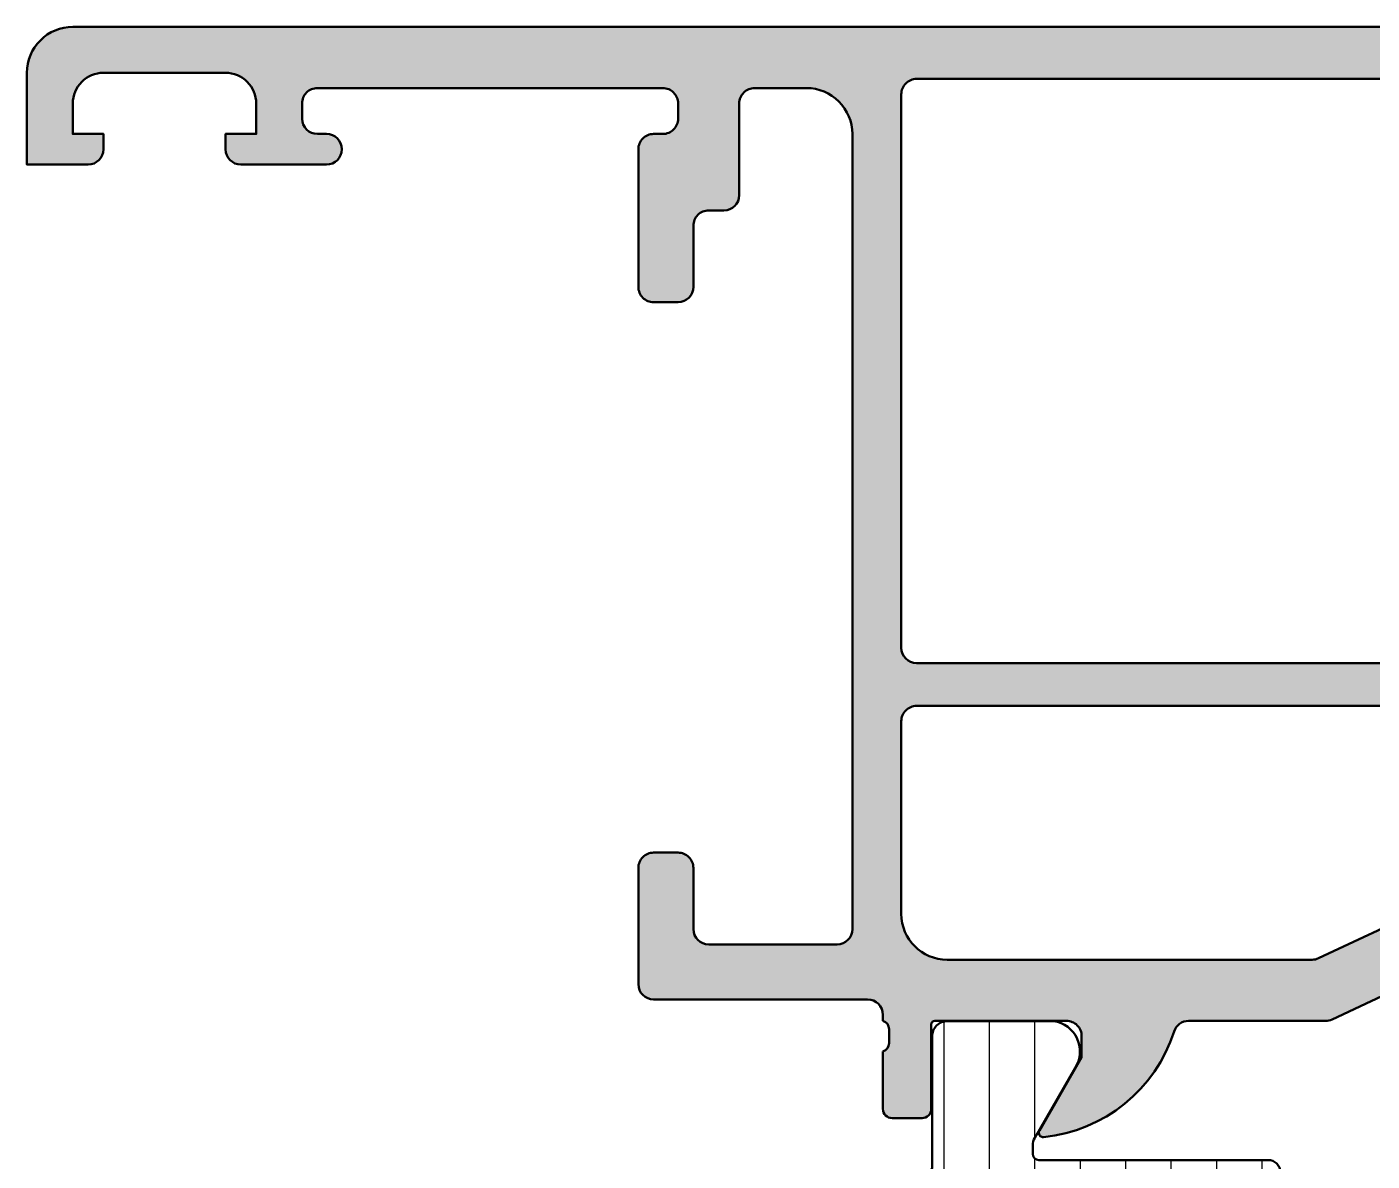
# Model space of a CAD drawing. Extents: x -30 to 58, y 0 to 85.
# Drawn here: x -30 to 14, y 47.91 to 85 of the extents above; entities that cross this region are included whole.
import ezdxf

# ---------------------------------------------------------------- set-up
doc = ezdxf.new("R2010")
doc.units = 0
for name, color, linetype, lineweight in [('0S-Alu contour', 7, 'Continuous', 50), ('0S-Alu hatch', 252, 'Continuous', 25), ('0S-Plastic contour', 254, 'Continuous', 50), ('0S-Plastic hatch', 253, 'Continuous', 25)]:
    doc.layers.add(name, color=color, linetype=linetype, lineweight=lineweight)

# ---------------------------------------------------------------- blocks, each defined once
blk = doc.blocks.new('346280__94EEC079_33ED_44A9_B776_CBF8D1E102D8_')
at = {"layer": '0S-Alu hatch'}
h = blk.add_hatch(color=256, dxfattribs=at)
edge = h.paths.add_edge_path()
edge.add_arc((-28.50014849157336, 83.49961879064631), 1.499900562110352, 89.99678425611864, 180.0037985896891)
edge.add_line((-30.00004905038738, 83.49951935039428), (-30.00006430917644, 80.4995193503943))
edge.add_line((-30.00006430917644, 80.4995193503943), (-28.00006430917644, 80.4995193503943))
edge.add_arc((-28.00019600058151, 80.9996510346933), 0.5001317016370802, 270.0150867496928, 359.9884102004696)
edge.add_line((-27.50006430917644, 80.99954986797262), (-27.50006430917644, 81.49951935039428))
edge.add_line((-27.50006430917644, 81.49951935039428), (-28.50004905038737, 81.49951935039428))
edge.add_line((-28.50004905038737, 81.49951935039428), (-28.50006430917644, 82.49951935039428))
edge.add_ellipse((-27.50017069039746, 82.4996257316153), major_axis=(-0.9998936244380677, 0), ratio=1, start_angle=-90.00609584344312, end_angle=0.006095843452101235, ccw=False)
edge.add_line((-27.50006430917645, 83.49951935039428), (-23.50004905038739, 83.49951935039428))
edge.add_ellipse((-23.49992613914697, 82.49964226492007), major_axis=(-0.9998770930287255, 0), ratio=1, start_angle=179.9947053940628, end_angle=270.00704316100234, ccw=False)
edge.add_line((-22.50004905038736, 82.49954986797161), (-22.50004905038739, 81.49951935039428))
edge.add_line((-22.50004905038739, 81.49951935039428), (-23.50004905038739, 81.49951935039428))
edge.add_line((-23.50004905038739, 81.49951935039428), (-23.50004905038739, 80.99951935039428))
edge.add_arc((-22.9999343319162, 80.99963406886546), 0.5001147316285043, 180.0131427528032, 269.9868572471986)
edge.add_line((-23.0000490503874, 80.49951935039427), (-20.20000022226238, 80.4995193503943))
edge.add_arc((-20.20000022226238, 80.99951935039428), 0.5, 270, 450)
edge.add_line((-20.20000022226238, 81.49951935039428), (-20.50004905038739, 81.49951935039428))
edge.add_ellipse((-20.49992407442255, 81.9996443263591), major_axis=(-0.5001249915799117, 0), ratio=1, start_angle=0.014317611649119044, end_angle=89.98568238836123, ccw=False)
edge.add_line((-21.00004905038737, 81.99951935039418), (-21.00004905038739, 82.49951935039428))
edge.add_ellipse((-20.50015206804791, 82.49965287841435), major_axis=(-0.4998970001728848, 0), ratio=1, start_angle=-90.01180738672741, end_angle=0.01530433687241839, ccw=False)
edge.add_line((-20.50004905038739, 82.9995498679724), (-9.200099404391295, 82.9995193503943))
edge.add_ellipse((-9.199807499328713, 82.49981125545685), major_axis=(-0.4997081801957509, 0), ratio=1, start_angle=179.966530607846, end_angle=270.0334693921742, ccw=False)
edge.add_line((-8.700099404391295, 82.49951935039446), (-8.70006888681317, 81.99954986797239))
edge.add_ellipse((-9.20002669042924, 81.99950767158847), major_axis=(-0.499957805396755, 0), ratio=1, start_angle=89.99516424248549, end_angle=180.0048357574281, ccw=False)
edge.add_line((-9.200068886813199, 81.4995498679724), (-9.50011771493817, 81.49951935039428))
edge.add_arc((-9.50025905242616, 80.99972170206013), 0.4997976683185247, 89.98379736007189, 180.0231971805504)
edge.add_line((-10.00005667978191, 80.99951935039422), (-10.00005667978192, 76.49951935039428))
edge.add_arc((-9.500067016242724, 76.49950901393348), 0.499989663646041, 179.9988155042154, 270.001184495648)
edge.add_line((-9.500056679781895, 75.99951935039428), (-8.70006888681317, 75.99951935039428))
edge.add_arc((-8.700089207648233, 76.49953967122934), 0.5000203212479823, 270.002328501535, 359.9976714983276)
edge.add_line((-8.20006888681317, 76.49951935039309), (-8.20006888681317, 78.49951935039428))
edge.add_ellipse((-7.700219229227627, 78.49966968456388), major_axis=(-0.4998496801927024, 0), ratio=1, start_angle=-90.01373504423839, end_angle=0.017232207833387747, ccw=False)
edge.add_line((-7.700099404391266, 78.99951935039428), (-7.20006888681317, 78.99951935039428))
edge.add_arc((-7.200089214049938, 79.49953967732172), 0.5000203273406206, 270.0023292350583, 360.001167715177)
edge.add_line((-6.700068886813163, 79.49954986797329), (-6.700099404391281, 82.49951935039428))
edge.add_ellipse((-6.200119703991148, 82.49957016757226), major_axis=(-0.4999797029826227, 0), ratio=1, start_angle=-90.00582345606068, end_angle=0.00582345611189794, ccw=False)
edge.add_line((-6.200068886813141, 82.9995498679724), (-4.500060494479185, 82.9995193503943))
edge.add_ellipse((-4.499953956199725, 81.49962589053087), major_axis=(-1.499893463647152, 0), ratio=1, start_angle=179.9970959459508, end_angle=270.00406975156756, ccw=False)
edge.add_line((-3.000060494479185, 81.4995498679735), (-3.000060494479185, 55.49941253887084))
edge.add_ellipse((-3.500087204398539, 55.49956133354259), major_axis=(-0.500026732058025, 0), ratio=1, start_angle=90.01005430751718, end_angle=179.9829502978733, ccw=False)
edge.add_line((-3.499999459322936, 54.99953460918335), (-7.70006888681317, 54.99953460918334))
edge.add_ellipse((-7.69995416834196, 55.49964932765454), major_axis=(-0.5001147316285112, 0), ratio=1, start_angle=0.013142752803219082, end_angle=89.98685724719871, ccw=False)
edge.add_line((-8.200068886813163, 55.49953460918331), (-8.20006888681317, 57.49953460918334))
edge.add_arc((-8.699964213518584, 57.49963928247792), 0.499895337664206, 359.9880028125888, 450.0119971874068)
edge.add_line((-8.70006888681314, 57.99953460918334), (-9.500056679781906, 57.99953460918334))
edge.add_arc((-9.500066891878163, 57.4995448212796), 0.4999897880080253, 89.9988297560679, 180.0011702437148)
edge.add_line((-10.0000566797819, 57.49953460918524), (-10.00005667978192, 53.6995468162146))
edge.add_arc((-9.499972605907374, 53.69963089008912), 0.5000840809417748, 180.0096325366147, 269.9903674634257)
edge.add_line((-9.50005667978189, 53.19954681621458), (-2.499999459322928, 53.19954681621459))
edge.add_ellipse((-2.500036411010789, 52.69950986316618), major_axis=(-0.5000369544137414, 0), ratio=1, start_angle=180.0059825937153, end_angle=269.9957659614084, ccw=False)
edge.add_line((-1.999999459322922, 52.69956207500378), (-1.999999999999985, 52.5))
edge.add_ellipse((-2.078836446543022, 52.23247940800689), major_axis=(-0.2788950563274188, 0), ratio=1, start_angle=178.8354106259032, end_angle=253.58012358050848, ccw=False)
edge.add_line((-1.79999899999999, 52.22681100000852), (-1.799998999999992, 51.7732170000085))
edge.add_ellipse((-2.078867095643161, 51.76755634053144), major_axis=(-0.2789255417371505, 0), ratio=1, start_angle=106.42459455535601, end_angle=181.1628700728862, ccw=False)
edge.add_line((-1.999999999999986, 51.5000130000085), (-1.999999999999985, 49.62000200000001))
edge.add_arc((-1.699999999999974, 49.62000200000002), 0.3000000000000114, 180, 270.0000000000013)
edge.add_line((-1.699999999999967, 49.320002), (-0.7200256809572139, 49.32000199999999))
edge.add_arc((-0.7200256809572068, 49.620002), 0.3000000000000114, 269.9999999999986, 360)
edge.add_line((-0.4200256809571954, 49.620002), (-0.4200256809571954, 52.37999999999998))
edge.add_ellipse((-0.3000256809571766, 52.37999999999999), major_axis=(-0.1200000000000187, 0), ratio=1, start_angle=270, end_angle=360, ccw=False)
edge.add_line((-0.3000256809571766, 52.5), (4.000000000000007, 52.5))
edge.add_ellipse((4.000000000000014, 52), major_axis=(-0.5, 0), ratio=1, start_angle=180, end_angle=270.0000000000008, ccw=False)
edge.add_line((4.500000000000014, 52), (4.500000000000014, 51.29999999999999))
edge.add_line((4.500000000000014, 51.29999999999999), (3.11850454237765, 48.90717967697245))
edge.add_arc((3.238119784648318, 48.8381197846483), 0.1381197846483035, 150.0000000000017, 275.6225775507922)
edge.add_arc((2.761776758826229, 53.67660886184757), 4.999999999999764, 275.6225775507937, 342.2515836439298)
edge.add_ellipse((7.999362392989908, 52.0002040801839), major_axis=(-0.4993305289994284, 0), ratio=1, start_angle=270.0000000000008, end_angle=342.2515836439321, ccw=False)
edge.add_line((7.999362392989901, 52.49953460918334), (12.47924858755209, 52.49953460918334))
edge.add_arc((12.47926132578637, 52.99948561869459), 0.4999510096735426, 269.9985401628392, 295.0008043189678)
edge.add_line((12.6905561131868, 52.54637909160521), (25.8205967174208, 58.71310199672969))
edge.add_arc((25.76188021535171, 58.8381197846483), 0.1381197846483017, 295.1578097630537, 389.999999999995)
edge.add_line((25.88149545762238, 58.90717967697244), (24.50000000000001, 61.29999999999999))
edge.add_line((24.50000000000001, 61.29999999999999), (24.50000000000001, 62))
edge.add_ellipse((25.00000000000002, 62), major_axis=(-0.5, 0), ratio=1, start_angle=270, end_angle=360, ccw=False)
edge.add_line((25.00000000000002, 62.5), (29.30002568095722, 62.5))
edge.add_ellipse((29.30002568095722, 62.37999999999999), major_axis=(-0.1200000000000045, 0), ratio=1, start_angle=180, end_angle=270, ccw=False)
edge.add_line((29.42002568095722, 62.37999999999999), (29.42002568095722, 59.62000200000001))
edge.add_arc((29.72002568095723, 59.620002), 0.3000000000000043, 180, 270)
edge.add_line((29.72002568095723, 59.320002), (30.7, 59.320002))
edge.add_arc((30.70000000000001, 59.62000200000001), 0.3000000000000043, 269.9999999999986, 360)
edge.add_line((31.00000000000001, 59.62000200000001), (31.00000000000001, 61.50001300000851))
edge.add_ellipse((31.07886709564319, 61.76755634053145), major_axis=(-0.2789255417371579, 0), ratio=1, start_angle=-1.1628700728879835, end_angle=73.57540544464553, ccw=False)
edge.add_line((30.79999900000001, 61.77321700000852), (30.79999900000001, 62.22681100000851))
edge.add_ellipse((31.07883644654306, 62.23247940800688), major_axis=(-0.2788950563274377, 0), ratio=1, start_angle=-73.58012358050769, end_angle=1.16458937409692, ccw=False)
edge.add_line((31.00000000000001, 62.5), (31.00011069006062, 64.9995498679724))
edge.add_ellipse((31.50020521046382, 64.99945534756921), major_axis=(-0.5000945293356202, 0), ratio=1, start_angle=270.01082919307436, end_angle=359.98917080694326, ccw=False)
edge.add_line((31.50011069006062, 65.4995498679724), (33.80042654699422, 65.4995498679724))
edge.add_ellipse((33.80039194243686, 64.99950012356587), major_axis=(-0.5000497456038951, 0), ratio=1, start_angle=180.0043884560907, end_angle=269.99603500430214, ccw=False)
edge.add_line((34.30044168657399, 64.99953842387993), (34.30042642778493, 63.99953842388061))
edge.add_arc((34.8004489507667, 63.99956094686237), 0.5000225234890278, 180.0025808273899, 269.9974191726631)
edge.add_line((34.80042642778493, 63.4995384238806), (35.30042648738956, 63.4995384238806))
edge.add_arc((35.30045399224297, 63.99912180431922), 0.499583381195756, 269.9968455475566, 360.0009687573594)
edge.add_line((35.80003737336732, 63.99913025127453), (35.80003737336732, 69.49948883281616))
edge.add_arc((34.80030415862507, 69.49975560366246), 0.999733250335087, 359.9847110779023, 450.0117943199854)
edge.add_line((34.80009836382008, 70.49948883281617), (34.29992670244313, 70.49951935039428))
edge.add_line((34.29992670244313, 70.49951935039428), (34.29992670244313, 67.99951935039428))
edge.add_ellipse((33.29975743586525, 67.99968861695199), major_axis=(-1.000169280901044, 0), ratio=1, start_angle=90.0097034481521, end_angle=179.9903033819906, ccw=False)
edge.add_line((33.29992682165241, 66.99951935039428), (31.99990851110555, 66.99951935039428))
edge.add_ellipse((32.00010133887341, 67.99968165516505), major_axis=(-1.000162323359025, 0), ratio=1, start_angle=0.009297869138720216, end_angle=89.98895357575248, ccw=False)
edge.add_line((30.99993902868367, 67.9995193503943), (30.99993902868366, 74.99951935039428))
edge.add_ellipse((31.52491504402298, 75.499519350419), major_axis=(-0.72498263200319, 0), ratio=1, start_angle=-43.60412623000508, end_angle=43.604126230006216, ccw=False)
edge.add_line((30.99993902868366, 75.99951935044372), (30.99990851110554, 82.49951935039428))
edge.add_ellipse((31.99981501026126, 82.49961285455764), major_axis=(-0.9999065035276506, 0), ratio=1, start_angle=-90.00710639662668, end_angle=0.00535789486758631, ccw=False)
edge.add_line((31.99993902868367, 83.4995193503943), (33.29992682165241, 83.49951935039428))
edge.add_ellipse((33.30008400181692, 82.4996766497493), major_axis=(-0.9998427129997072, 0), ratio=1, start_angle=179.9909859930412, end_angle=270.0090071767979, ccw=False)
edge.add_line((34.29992670244313, 82.49951935039478), (34.29992670244313, 80.4995498679724))
edge.add_line((34.29992670244313, 80.4995498679724), (34.89996332353688, 80.4995193503943))
edge.add_line((34.89996332353688, 80.4995193503943), (35.99993895621513, 81.59961700664428))
edge.add_line((35.99993895621513, 81.59961700664428), (36.00000000000001, 85))
edge.add_line((36.00000000000001, 85), (-28.50006430917644, 84.99951935039428))
edge = h.paths.add_edge_path()
edge.add_ellipse((-0.9002198856672406, 82.79958109263981), major_axis=(-0.4998650337907118, 0), ratio=1, start_angle=-90.01547141567482, end_angle=0.011974252112793238, ccw=False)
edge.add_line((-0.9000849085416859, 83.29944610820678), (29.00000006383992, 83.2994766257849))
edge.add_ellipse((29.00010935635615, 82.79958591830113), major_axis=(-0.4998907194312337, 0), ratio=1, start_angle=179.9874732622198, end_angle=270.0125267377827, ccw=False)
edge.add_line((29.50000006383991, 82.7994766257849), (29.50000006383993, 64.69959259258174))
edge.add_ellipse((28.99993123176646, 64.699676690455), major_axis=(-0.5000688391449482, 0), ratio=1, start_angle=90.0008933379055, end_angle=179.9903644201574, ccw=False)
edge.add_line((28.99993902868367, 64.19960785137084), (-0.9000849085416788, 64.19960785137084))
edge.add_ellipse((-0.9000767481500275, 64.69961601224438), major_axis=(-0.500008160940123, 0), ratio=1, start_angle=0.002683652050109231, end_angle=89.99906490326089, ccw=False)
edge.add_line((-1.400084908541678, 64.69959259258178), (-1.400084908541681, 82.79947662578476))
edge = h.paths.add_edge_path()
edge.add_ellipse((-0.9000920570224693, 62.2992396336407), major_axis=(-0.4999928515703039, 0), ratio=1, start_angle=-90.00081916727078, end_angle=0.0008191672279167506, ccw=False)
edge.add_line((-0.9000849085416717, 62.79923248515991), (20.52260166830158, 62.79923248515991))
edge.add_ellipse((20.52260879330103, 61.7992472274019), major_axis=(-0.9999852577833861, 0), ratio=1, start_angle=209.9995123237296, end_angle=270.00040823841584, ccw=False)
edge.add_line((21.38862568563557, 62.29923248515991), (22.70339924520588, 60.02197265849976))
edge.add_ellipse((22.27038769421906, 59.77197340828141), major_axis=(-0.4999986283958766, 0), ratio=1, start_angle=115.00005362215529, end_angle=209.9999915342664, ccw=False)
edge.add_line((22.48169666952229, 59.3188209556189), (12.24708611196612, 54.54634475932983))
edge.add_ellipse((12.03580724808906, 54.9993387544881), major_axis=(-0.4998422930991766, 0), ratio=1, start_angle=89.99671456823211, end_angle=115.0046017015382, ccw=False)
edge.add_line((12.03577858633139, 54.49949646221068), (0.0999150914583336, 54.49949646221067))
edge.add_ellipse((0.1001175221341271, 55.99969889288648), major_axis=(-1.500202444333355, 0), ratio=1, start_angle=0.007731238869496337, end_angle=89.99226876116228, ccw=False)
edge.add_line((-1.400084908541678, 55.99949646221067), (-1.400084908541671, 62.29923248516028))
at = {"layer": '0S-Alu contour', "color": 7}
for points in [[(34.29992670244313, 82.49951935039478), (34.29992670244313, 80.4995498679724), (34.89996332353688, 80.4995193503943), (35.99993895621513, 81.59961700664428), (36.00000000000001, 85), (-28.50006430917644, 84.99951935039428)], [(-30.00004905038738, 83.49951935039428), (-30.00006430917644, 80.4995193503943), (-28.00006430917644, 80.4995193503943)], [(-27.50006430917645, 83.49951935039428), (-23.50004905038739, 83.49951935039428)], [(-0.9000849085416859, 83.29944610820678), (29.00000006383992, 83.2994766257849)], [(-20.50004905038739, 82.9995498679724), (-9.200099404391295, 82.9995193503943)], [(-6.200068886813141, 82.9995498679724), (-4.500060494479185, 82.9995193503943)], [(-1.400084908541678, 64.69959259258178), (-1.400084908541681, 82.79947662578476)], [(-27.50006430917644, 80.99954986797262), (-27.50006430917644, 81.49951935039428), (-28.50004905038737, 81.49951935039428), (-28.50006430917644, 82.49951935039428)], [(-22.50004905038736, 82.49954986797161), (-22.50004905038739, 81.49951935039428), (-23.50004905038739, 81.49951935039428), (-23.50004905038739, 80.99951935039428)], [(-21.00004905038737, 81.99951935039418), (-21.00004905038739, 82.49951935039428)], [(-8.700099404391295, 82.49951935039446), (-8.70006888681317, 81.99954986797239)], [(-6.700068886813163, 79.49954986797329), (-6.700099404391281, 82.49951935039428)], [(-20.20000022226238, 81.49951935039428), (-20.50004905038739, 81.49951935039428)], [(-9.200068886813199, 81.4995498679724), (-9.50011771493817, 81.49951935039428)], [(-3.000060494479185, 81.4995498679735), (-3.000060494479185, 55.49941253887084)], [(-10.00005667978191, 80.99951935039422), (-10.00005667978192, 76.49951935039428)], [(-23.0000490503874, 80.49951935039427), (-20.20000022226238, 80.4995193503943)], [(-7.700099404391266, 78.99951935039428), (-7.20006888681317, 78.99951935039428)], [(-8.20006888681317, 76.49951935039309), (-8.20006888681317, 78.49951935039428)], [(-9.500056679781895, 75.99951935039428), (-8.70006888681317, 75.99951935039428)], [(28.99993902868367, 64.19960785137084), (-0.9000849085416788, 64.19960785137084)], [(-0.9000849085416717, 62.79923248515991), (20.52260166830158, 62.79923248515991)], [(-1.400084908541678, 55.99949646221067), (-1.400084908541671, 62.29923248516028)], [(22.48169666952229, 59.3188209556189), (12.24708611196612, 54.54634475932983)], [(12.6905561131868, 52.54637909160521), (25.8205967174208, 58.71310199672969)], [(-8.70006888681314, 57.99953460918334), (-9.500056679781906, 57.99953460918334)], [(-10.0000566797819, 57.49953460918524), (-10.00005667978192, 53.6995468162146)], [(-8.200068886813163, 55.49953460918331), (-8.20006888681317, 57.49953460918334)], [(-3.499999459322936, 54.99953460918335), (-7.70006888681317, 54.99953460918334)], [(12.03577858633139, 54.49949646221068), (0.0999150914583336, 54.49949646221067)], [(-9.50005667978189, 53.19954681621458), (-2.499999459322928, 53.19954681621459)], [(-1.999999459322922, 52.69956207500378), (-1.999999999999985, 52.5)], [(-0.4200256809571954, 49.620002), (-0.4200256809571954, 52.37999999999998)], [(-0.3000256809571766, 52.5), (4.000000000000007, 52.5)], [(7.999362392989901, 52.49953460918334), (12.47924858755209, 52.49953460918334)], [(-1.79999899999999, 52.22681100000852), (-1.799998999999992, 51.7732170000085)], [(4.500000000000014, 52), (4.500000000000014, 51.29999999999999), (3.11850454237765, 48.90717967697245)], [(-1.999999999999986, 51.5000130000085), (-1.999999999999985, 49.62000200000001)], [(-1.699999999999967, 49.320002), (-0.7200256809572139, 49.32000199999999)]]:
    blk.add_lwpolyline(points, dxfattribs=at)
for centre, radius, start, end in [((-28.50014849157336, 83.49961879064631), 1.499900562110352, 89.99678425611864, 180.0037985896891), ((-20.20000022226238, 80.99951935039428), 0.5, 270, 90), ((-9.50025905242616, 80.99972170206013), 0.4997976683185247, 89.98379736007189, 180.0231971805504), ((-28.00019600058151, 80.9996510346933), 0.5001317016370802, 270.0150867496928, 359.9884102004696), ((-22.9999343319162, 80.99963406886546), 0.5001147316285043, 180.0131427528032, 269.9868572471986), ((-7.200089214049938, 79.49953967732172), 0.5000203273406206, 270.0023292350583, 0.0011677151769356), ((-9.500067016242724, 76.49950901393348), 0.499989663646041, 179.9988155042154, 270.001184495648), ((-8.700089207648233, 76.49953967122934), 0.5000203212479823, 270.002328501535, 359.9976714983276), ((-9.500066891878163, 57.4995448212796), 0.4999897880080253, 89.9988297560679, 180.0011702437148), ((-8.699964213518584, 57.49963928247792), 0.499895337664206, 359.9880028125888, 90.0119971874068), ((-9.499972605907374, 53.69963089008912), 0.5000840809417748, 180.0096325366147, 269.9903674634257), ((12.47926132578637, 52.99948561869459), 0.4999510096735426, 269.9985401628392, 295.0008043189678), ((2.761776758826229, 53.67660886184757), 4.999999999999764, 275.6225775507937, 342.2515836439298), ((-1.699999999999974, 49.62000200000002), 0.3000000000000114, 180, 270.0000000000013), ((-0.7200256809572068, 49.620002), 0.3000000000000114, 269.9999999999986, 0), ((3.238119784648318, 48.8381197846483), 0.1381197846483035, 150.0000000000017, 275.6225775507922)]:
    blk.add_arc(centre, radius, start, end, dxfattribs=at)
at = {"layer": '0S-Alu contour', "color": 7, "extrusion": (0, 0, -1)}
for centre, radius, start, end in [((27.50017069039746, 82.4996257316153), 0.9998936244380677, 359.9939041565479, 90.00609584344315), ((23.49992613914697, 82.49964226492007), 0.9998770930287255, 89.99295683899763, 180.0052946059373), ((0.9002198856672406, 82.79958109263981), 0.4998650337907119, 359.9880257478872, 90.01547141567481), ((20.50015206804791, 82.49965287841435), 0.4998970001728849, 359.9846956631276, 90.01180738672748), ((9.199807499328713, 82.49981125545685), 0.499708180195751, 89.96653060782579, 180.033469392154), ((6.200119703991148, 82.49957016757226), 0.4999797029826228, 359.9941765438881, 90.00582345606074), ((4.499953956199725, 81.49962589053087), 1.499893463647152, 89.99593024843246, 180.0029040540493), ((20.49992407442255, 81.9996443263591), 0.5001249915799117, 270.0143176116388, 359.9856823883509), ((9.20002669042924, 81.99950767158847), 0.499957805396755, 179.9951642425719, 270.0048357575146), ((7.700219229227627, 78.49966968456388), 0.4998496801927024, 359.9827677921666, 90.01373504423852), ((0.9000767481500275, 64.69961601224438), 0.500008160940123, 270.0009350967391, 359.9973163479499), ((0.9000920570224693, 62.2992396336407), 0.499992851570304, 359.9991808327721, 90.0008191672708), ((-0.1001175221341271, 55.99969889288648), 1.500202444333355, 270.0077312388378, 359.9922687611305), ((7.69995416834196, 55.49964932765454), 0.5001147316285112, 270.0131427528014, 359.9868572471968), ((3.500087204398539, 55.49956133354259), 0.500026732058025, 180.0170497021268, 269.9899456924828), ((-12.03580724808906, 54.9993387544881), 0.4998422930991766, 244.9953982984618, 270.0032854317679), ((2.500036411010789, 52.69950986316618), 0.5000369544137414, 90.00423403859163, 179.9940174062847), ((2.078836446543022, 52.23247940800689), 0.2788950563274188, 106.4198764194915, 181.1645893740969), ((0.3000256809571766, 52.37999999999999), 0.1200000000000188, 0, 90), ((-4.000000000000014, 52), 0.5, 89.9999999999992, 180), ((-7.999362392989908, 52.0002040801839), 0.4993305289994284, 17.74841635606787, 89.9999999999992), ((2.078867095643161, 51.76755634053144), 0.2789255417371505, 178.8371299271138, 253.575405444644)]:
    blk.add_arc(centre, radius, start, end, dxfattribs=at)
blk = doc.blocks.new('284041__905EFB75_C2A4_4F3B_BE05_61AC03035E2D___702D3BED_C89F_4CD5_9D38_72A864C2375C_')
at = {"layer": '0S-Plastic hatch'}
h = blk.add_hatch(dxfattribs=at)
h.set_pattern_fill('ANSI31', color=256, scale=0.4680000000000001, angle=45, style=0)
h.set_pattern_definition([(90, (0, 0), (-1.4859, 0), [])])
edge = h.paths.add_edge_path()
edge.add_arc((-6.165970436409793, 46.95000000000178), 0.5000000000003908, 89.99999999998697, 119.9999999999894)
edge.add_line((-6.415970436409907, 47.38301270189438), (-10.64994503262528, 44.93852632902735))
edge.add_arc((-10.39994503262541, 44.50551362713496), 0.5000000000000818, 119.9999999999777, 180)
edge.add_line((-10.89994503262549, 44.50551362713496), (-10.89994503262549, 34.20188277422025))
edge.add_line((-10.89994503262549, 34.20188277422025), (-10.44170151195214, 23.70638061263665))
edge.add_arc((-9.442653290370458, 23.75000000000202), 0.9999999999998317, 182.5000000000022, 270.0000000000073)
edge.add_line((-9.44265329037033, 22.75000000000218), (-1.582449368332781, 22.75000000000216))
edge.add_ellipse((-1.582449368332738, 22.25000000000235), major_axis=(-0.4999999999998117, 0), ratio=1, start_angle=207.0072193886973, end_angle=270.0000000000049, ccw=False)
edge.add_line((-1.136974711653966, 22.47705138241775), (-0.421959010865983, 21.07419106754012))
edge.add_ellipse((-0.6892438048733851, 20.9379602380909), major_axis=(-0.3000000000000038, 0), ratio=1, start_angle=179.9920113084649, end_angle=207.0072193886824, ccw=False)
edge.add_line((-0.3892438077894469, 20.93791840939998), (-0.39000061706367, 15.50999861706369))
edge.add_arc((0.1099953603749455, 15.50999597743861), 0.4999959774455833, 179.9996975182267, 270.0003024811859)
edge.add_line((0.1099980000000186, 15.01), (3.58653949809949, 15.01))
edge.add_arc((3.444228849108142, 15.99981807472285), 0.9999960709244732, 278.1816080518995, 392.7270160998407)
edge.add_line((4.285481498099485, 16.540453), (2.966964645140841, 18.82419149299001))
edge.add_ellipse((3.399977361871236, 19.07419146728957), major_axis=(-0.5000000000000199, 0), ratio=1, start_angle=0.001175055589214935, end_angle=29.999996599344172, ccw=False)
edge.add_line((2.899977361976367, 19.0741812129951), (2.900054967374508, 19.3499999995752))
edge.add_ellipse((3.100054967587958, 19.34999999978872), major_axis=(-0.2000000002134499, 0), ratio=1, start_angle=270.000000061201, end_angle=360, ccw=False)
edge.add_line((3.100054967374326, 19.55000000000217), (10.60005496737449, 19.55000000000218))
edge.add_arc((10.60005496737452, 19.95000000000218), 0.3999999999999986, 269.9999999999959, 449.9999999999959)
edge.add_line((10.60005496737455, 20.35000000000218), (9.60005496737461, 20.35000000000217))
edge.add_ellipse((9.600054967374504, 20.65000000000212), major_axis=(-0.2999999999999474, 0), ratio=1, start_angle=0, end_angle=90.0000000000204, ccw=False)
edge.add_line((9.300054967374557, 20.65000000000212), (9.3000549673746, 20.85000000000218))
edge.add_arc((9.00005496737456, 20.85000000000218), 0.3000000000000398, 0, 180)
edge.add_line((8.70005496737452, 20.85000000000218), (8.70005496737452, 20.65000000000217))
edge.add_ellipse((8.400054967374608, 20.65000000000212), major_axis=(-0.2999999999999119, 0), ratio=1, start_angle=89.9999999999946, end_angle=180, ccw=False)
edge.add_line((8.40005496737458, 20.35000000000221), (2.629705717146585, 20.35000000000217))
edge.add_ellipse((2.629705717146634, 22.35000000000223), major_axis=(-2.000000000000056, 0), ratio=1, start_angle=27.00721938869009, end_angle=89.99999999999858, ccw=False)
edge.add_line((0.8478070904307135, 21.4417944703405), (-3.745419689304348, 30.45370226400084))
edge.add_ellipse((-3.299945032626219, 30.68075364641628), major_axis=(-0.4999999999992611, 0), ratio=1, start_angle=0, end_angle=27.007219388735393, ccw=False)
edge.add_line((-3.79994503262548, 30.68075364641628), (-3.79994503262548, 36.80441558773052))
edge.add_ellipse((-3.299945032625473, 36.80441558773052), major_axis=(-0.5000000000000071, 0), ratio=1, start_angle=314.9999999999982, end_angle=360, ccw=False)
edge.add_line((-3.653498423218741, 37.15796897832381), (-0.2857314702524718, 40.52573593128984))
edge.add_arc((-1.699945032625521, 41.93994949366299), 2.000000000000004, 314.999999999998, 360)
edge.add_line((0.3000549673744837, 41.93994949366299), (0.3000549673745994, 45.40247913859535))
edge.add_ellipse((1.300054967374535, 45.4024791385953), major_axis=(-0.999999999999936, 0), ratio=1, start_angle=296.98646930829585, end_angle=360, ccw=False)
edge.add_line((0.8462748960453287, 46.29359285011832), (2.314224088476734, 47.04111371152528))
edge.add_ellipse((2.768004159805656, 46.15000000000324), major_axis=(-0.9999999999989319, 0), ratio=1, start_angle=270.0000000000102, end_angle=296.986469308307, ccw=False)
edge.add_line((2.768004159805478, 47.15000000000218), (8.400054967374437, 47.15000000000214))
edge.add_ellipse((8.400054967374542, 46.85000000000228), major_axis=(-0.2999999999998621, 0), ratio=1, start_angle=180, end_angle=270.00000000002035, ccw=False)
edge.add_line((8.700054967374406, 46.85000000000228), (8.70005496737452, 46.65000000000216))
edge.add_arc((9.000054967374531, 46.65000000000216), 0.3000000000000114, 180, 360)
edge.add_line((9.300054967374543, 46.65000000000216), (9.30005496737455, 46.8500000000021))
edge.add_ellipse((9.600054967374483, 46.85000000000225), major_axis=(-0.2999999999999332, 0), ratio=1, start_angle=270.00000000002984, end_angle=360, ccw=False)
edge.add_line((9.600054967374327, 47.15000000000218), (10.60005496737449, 47.15000000000219))
edge.add_arc((10.60005496737447, 47.55000000000219), 0.4000000000000057, 270.0000000000041, 450.000000000004)
edge.add_line((10.60005496737444, 47.9500000000022), (3.100054967374383, 47.95000000000223))
edge.add_ellipse((3.100054967374539, 48.15000000000214), major_axis=(-0.1999999999999105, 0), ratio=1, start_angle=0, end_angle=89.99999999995521, ccw=False)
edge.add_line((2.900054967374629, 48.15000000000214), (2.899977361976361, 48.42581878700407))
edge.add_ellipse((3.399977361871187, 48.42580853271042), major_axis=(-0.499999999999976, 0), ratio=1, start_angle=330.00000340065657, end_angle=359.9988249447209, ccw=False)
edge.add_line((2.966964645140826, 48.67580850700996), (4.285481498099485, 50.95954700000001))
edge.add_arc((3.444228849108142, 51.50018192527716), 0.99999607092447, 327.2729839001595, 441.8183919481005)
edge.add_line((3.58653949809949, 52.49), (0.1099980000000187, 52.49000000000001))
edge.add_arc((0.1099953603749526, 51.99000402256138), 0.4999959774455975, 89.99969751881494, 180.0003024817733)
edge.add_line((-0.3900006170636771, 51.99000138293119), (-0.3894094438636699, 47.75004182869323))
edge.add_ellipse((-0.6894094409475997, 47.75000000000217), major_axis=(-0.2999999999999954, 0), ratio=1, start_angle=90, end_angle=180.0079886915353, ccw=False)
edge.add_line((-0.6894094409475997, 47.45000000000217), (-6.165970436409679, 47.45000000000217))
edge = h.paths.add_edge_path()
edge.add_line((-10.19994503262545, 39.65000000000218), (-10.19994503262545, 43.81269330410754))
edge.add_ellipse((-9.19994503262545, 43.81269330410754), major_axis=(-0.9999999999999959, 0), ratio=1, start_angle=300.0000000000001, end_angle=360, ccw=False)
edge.add_line((-9.69994503262545, 44.67871870789197), (-6.344431405492498, 46.61602540378662))
edge.add_ellipse((-5.844431405492493, 45.7500000000022), major_axis=(-0.9999999999999857, 0), ratio=1, start_angle=270.0000000000008, end_angle=300.0000000000008, ccw=False)
edge.add_line((-5.844431405492507, 46.75000000000219), (-1.999945032625412, 46.75000000000219))
edge.add_ellipse((-1.999945032625412, 45.75000000000218), major_axis=(-1, 0), ratio=1, start_angle=180, end_angle=270, ccw=False)
edge.add_line((-0.999945032625412, 45.75000000000218), (-0.9999450326254113, 42.06421356237528))
edge.add_ellipse((-1.999945032625419, 42.06421356237528), major_axis=(-1.000000000000007, 0), ratio=1, start_angle=135.0000000000006, end_angle=180, ccw=False)
edge.add_line((-1.292838251438858, 41.35710678118873), (-3.707051813811969, 38.94289321881564))
edge.add_ellipse((-4.414158594998518, 39.65000000000218), major_axis=(-1, 0), ratio=1, start_angle=90, end_angle=135.0000000000001, ccw=False)
edge.add_line((-4.414158594998518, 38.65000000000218), (-9.19994503262545, 38.65000000000218))
edge.add_ellipse((-9.19994503262545, 39.65000000000218), major_axis=(-1, 0), ratio=1, start_angle=0, end_angle=90, ccw=False)
edge = h.paths.add_edge_path()
edge.add_line((-9.80652604670091, 25.20638061263677), (-9.986488144416615, 29.32819030631975))
edge.add_ellipse((-9.486964033625839, 29.35000000000233), major_axis=(-0.4999999999998437, 0), ratio=1, start_angle=-90.00000000002109, end_angle=2.499999999990507, ccw=False)
edge.add_line((-9.486964033625654, 29.85000000000218), (-5.201609791065827, 29.85000000000217))
edge.add_ellipse((-5.201609791065834, 29.35000000000209), major_axis=(-0.5000000000000792, 0), ratio=1, start_angle=206.736747597795, end_angle=269.9999999999992, ccw=False)
edge.add_line((-4.75506827785761, 29.57494594235667), (-2.437811529662434, 24.97494594235659))
edge.add_ellipse((-2.884353042870522, 24.7500000000021), major_axis=(-0.4999999999999219, 0), ratio=1, start_angle=89.9999999999983, end_angle=206.7367475977941, ccw=False)
edge.add_line((-2.884353042870536, 24.25000000000217), (-8.807477825119108, 24.2500000000022))
edge.add_ellipse((-8.807477825119093, 25.25000000000216), major_axis=(-0.9999999999999609, 0), ratio=1, start_angle=2.500000000003297, end_angle=89.9999999999992, ccw=False)
edge = h.paths.add_edge_path()
edge.add_line((-10.19994503262545, 34.21715682855332), (-10.19994503262545, 37.15000000000218))
edge.add_ellipse((-9.69994503262545, 37.15000000000218), major_axis=(-0.5, 0), ratio=1, start_angle=270, end_angle=360, ccw=False)
edge.add_line((-9.69994503262545, 37.65000000000218), (-5.599945032625434, 37.65000000000218))
edge.add_ellipse((-5.599945032625434, 37.15000000000218), major_axis=(-0.5, 0), ratio=1, start_angle=180, end_angle=270, ccw=False)
edge.add_line((-5.099945032625434, 37.15000000000218), (-5.099945032625431, 31.35000000000217))
edge.add_ellipse((-5.599945032625434, 31.35000000000217), major_axis=(-0.5000000000000036, 0), ratio=1, start_angle=90, end_angle=180, ccw=False)
edge.add_line((-5.599945032625434, 30.85000000000217), (-9.574285919442659, 30.85000000000218))
edge.add_ellipse((-9.574285919442673, 31.35000000000219), major_axis=(-0.5000000000000155, 0), ratio=1, start_angle=2.500000000001819, end_angle=90.00000000000159, ccw=False)
edge.add_line((-10.07381003023361, 31.32819030631951), (-10.19994503262545, 34.21715682855332))
at = {"layer": '0S-Alu contour', "color": 7}
for points in [[(-5.844431405492507, 46.75000000000219), (-1.999945032625412, 46.75000000000219)], [(-9.69994503262545, 44.67871870789197), (-6.344431405492498, 46.61602540378662)], [(-0.999945032625412, 45.75000000000218), (-0.9999450326254113, 42.06421356237528)], [(-10.19994503262545, 39.65000000000218), (-10.19994503262545, 43.81269330410754)], [(-1.292838251438858, 41.35710678118873), (-3.707051813811969, 38.94289321881564)], [(-4.414158594998518, 38.65000000000218), (-9.19994503262545, 38.65000000000218)], [(-9.69994503262545, 37.65000000000218), (-5.599945032625434, 37.65000000000218)], [(-10.19994503262545, 34.21715682855332), (-10.19994503262545, 37.15000000000218)], [(-5.099945032625434, 37.15000000000218), (-5.099945032625431, 31.35000000000217)], [(-10.07381003023361, 31.32819030631951), (-10.19994503262545, 34.21715682855332)], [(-5.599945032625434, 30.85000000000217), (-9.574285919442659, 30.85000000000218)], [(-9.486964033625654, 29.85000000000218), (-5.201609791065827, 29.85000000000217)], [(-4.75506827785761, 29.57494594235667), (-2.437811529662434, 24.97494594235659)], [(-9.80652604670091, 25.20638061263677), (-9.986488144416615, 29.32819030631975)], [(-2.884353042870536, 24.25000000000217), (-8.807477825119108, 24.2500000000022)]]:
    blk.add_lwpolyline(points, dxfattribs=at)
at = {"layer": '0S-Alu contour', "color": 7, "extrusion": (0, 0, -1)}
for centre, radius, start, end in [((5.844431405492493, 45.7500000000022), 0.9999999999999857, 59.9999999999992, 89.9999999999992), ((1.999945032625412, 45.75000000000218), 1, 90, 180), ((9.19994503262545, 43.81269330410754), 0.9999999999999959, 0, 59.99999999999986), ((1.999945032625419, 42.06421356237528), 1.000000000000007, 180, 224.9999999999994), ((9.19994503262545, 39.65000000000218), 1, 270, 0), ((4.414158594998518, 39.65000000000218), 1, 224.9999999999999, 270), ((9.69994503262545, 37.15000000000218), 0.5, 0, 90), ((5.599945032625434, 37.15000000000218), 0.5, 90, 180), ((9.574285919442673, 31.35000000000219), 0.5000000000000155, 269.9999999999984, 357.4999999999982), ((5.599945032625434, 31.35000000000217), 0.5000000000000036, 180, 270), ((9.486964033625839, 29.35000000000233), 0.4999999999998437, 357.5000000000095, 90.00000000002115), ((5.201609791065834, 29.35000000000209), 0.5000000000000792, 90.00000000000081, 153.263252402205), ((8.807477825119093, 25.25000000000216), 0.9999999999999609, 270.0000000000008, 357.4999999999967), ((2.884353042870522, 24.7500000000021), 0.4999999999999219, 153.2632524022059, 270.0000000000017)]:
    blk.add_arc(centre, radius, start, end, dxfattribs=at)
at = {"layer": '0S-Plastic contour', "color": 7}
for points in [[(3.58653949809949, 52.49), (0.1099980000000187, 52.49000000000001)], [(-0.3900006170636771, 51.99000138293119), (-0.3894094438636699, 47.75004182869323)], [(2.966964645140826, 48.67580850700996), (4.285481498099485, 50.95954700000001)], [(2.900054967374629, 48.15000000000214), (2.899977361976361, 48.42581878700407)], [(10.60005496737444, 47.9500000000022), (3.100054967374383, 47.95000000000223)], [(-6.415970436409907, 47.38301270189438), (-10.64994503262528, 44.93852632902735)], [(-0.6894094409475997, 47.45000000000217), (-6.165970436409679, 47.45000000000217)], [(2.768004159805478, 47.15000000000218), (8.400054967374437, 47.15000000000214)], [(9.600054967374327, 47.15000000000218), (10.60005496737449, 47.15000000000219)], [(0.8462748960453287, 46.29359285011832), (2.314224088476734, 47.04111371152528)], [(8.700054967374406, 46.85000000000228), (8.70005496737452, 46.65000000000216)], [(9.300054967374543, 46.65000000000216), (9.30005496737455, 46.8500000000021)], [(0.3000549673744837, 41.93994949366299), (0.3000549673745994, 45.40247913859535)], [(-10.89994503262549, 44.50551362713496), (-10.89994503262549, 34.20188277422025), (-10.44170151195214, 23.70638061263665)], [(-3.653498423218741, 37.15796897832381), (-0.2857314702524718, 40.52573593128984)], [(-3.79994503262548, 30.68075364641628), (-3.79994503262548, 36.80441558773052)], [(0.8478070904307135, 21.4417944703405), (-3.745419689304348, 30.45370226400084)], [(-9.44265329037033, 22.75000000000218), (-1.582449368332781, 22.75000000000216)], [(-1.136974711653966, 22.47705138241775), (-0.421959010865983, 21.07419106754012)], [(-0.3892438077894469, 20.93791840939998), (-0.39000061706367, 15.50999861706369)], [(8.70005496737452, 20.85000000000218), (8.70005496737452, 20.65000000000217)], [(9.300054967374557, 20.65000000000212), (9.3000549673746, 20.85000000000218)], [(8.40005496737458, 20.35000000000221), (2.629705717146585, 20.35000000000217)], [(10.60005496737455, 20.35000000000218), (9.60005496737461, 20.35000000000217)], [(3.100054967374326, 19.55000000000217), (10.60005496737449, 19.55000000000218)], [(2.899977361976367, 19.0741812129951), (2.900054967374508, 19.3499999995752)], [(4.285481498099485, 16.540453), (2.966964645140841, 18.82419149299001)], [(0.1099980000000186, 15.01), (3.58653949809949, 15.01)]]:
    blk.add_lwpolyline(points, dxfattribs=at)
for centre, radius, start, end in [((0.1099953603749526, 51.99000402256138), 0.4999959774455975, 89.99969751881494, 180.0003024817733), ((3.444228849108142, 51.50018192527716), 0.99999607092447, 327.2729839001595, 81.8183919481005), ((10.60005496737447, 47.55000000000219), 0.4000000000000057, 270.0000000000041, 90.00000000000406), ((-6.165970436409793, 46.95000000000178), 0.5000000000003908, 89.99999999998697, 119.9999999999894), ((9.000054967374531, 46.65000000000216), 0.3000000000000114, 180, 0), ((-10.39994503262541, 44.50551362713496), 0.5000000000000818, 119.9999999999777, 180), ((-1.699945032625521, 41.93994949366299), 2.000000000000004, 314.999999999998, 0), ((-9.442653290370458, 23.75000000000202), 0.9999999999998317, 182.5000000000022, 270.0000000000073), ((9.00005496737456, 20.85000000000218), 0.3000000000000398, 0, 180), ((10.60005496737452, 19.95000000000218), 0.3999999999999986, 269.9999999999959, 89.99999999999594), ((3.444228849108142, 15.99981807472285), 0.9999960709244732, 278.1816080518995, 32.72701609984073), ((0.1099953603749455, 15.50999597743861), 0.4999959774455833, 179.9996975182267, 270.0003024811859)]:
    blk.add_arc(centre, radius, start, end, dxfattribs=at)
at = {"layer": '0S-Plastic contour', "color": 7, "extrusion": (0, 0, -1)}
for centre, radius, start, end in [((-3.399977361871187, 48.42580853271042), 0.499999999999976, 0.0011750552790585, 29.99999659934342), ((-3.100054967374539, 48.15000000000214), 0.1999999999999105, 270.0000000000448, 0), ((0.6894094409475997, 47.75000000000217), 0.2999999999999954, 179.9920113084647, 270), ((-2.768004159805656, 46.15000000000324), 0.9999999999989319, 63.01353069169303, 89.99999999998983), ((-8.400054967374542, 46.85000000000228), 0.2999999999998621, 89.99999999997966, 180), ((-9.600054967374483, 46.85000000000225), 0.2999999999999332, 0, 89.99999999997014), ((-1.300054967374535, 45.4024791385953), 0.999999999999936, 0, 63.01353069170417), ((3.299945032625473, 36.80441558773052), 0.5000000000000071, 0, 45.00000000000182), ((3.299945032626219, 30.68075364641628), 0.4999999999992611, 332.9927806112646, 0), ((1.582449368332738, 22.25000000000235), 0.4999999999998117, 89.99999999999511, 152.9927806113027), ((-2.629705717146634, 22.35000000000223), 2.000000000000056, 270.0000000000014, 332.9927806113099), ((0.6892438048733851, 20.9379602380909), 0.3000000000000038, 152.9927806113176, 180.0079886915352), ((-8.400054967374608, 20.65000000000212), 0.2999999999999119, 180, 270.0000000000054), ((-9.600054967374504, 20.65000000000212), 0.2999999999999474, 269.9999999999796, 0), ((-3.100054967587958, 19.34999999978872), 0.2000000002134499, 0, 89.99999993879901), ((-3.399977361871236, 19.07419146728957), 0.5000000000000199, 330.0000034006558, 359.9988249444108)]:
    blk.add_arc(centre, radius, start, end, dxfattribs=at)
blk = doc.blocks.new('466480__6631EF2A_04DD_49D5_8340_2D2AC95AB1F9_')
at = {"layer": '0S-Alu contour', "color": 7}
blk.add_blockref('346280__94EEC079_33ED_44A9_B776_CBF8D1E102D8_', (0, 0), dxfattribs=at)
at = {"layer": '0S-Plastic contour', "color": 7}
blk.add_blockref('284041__905EFB75_C2A4_4F3B_BE05_61AC03035E2D___702D3BED_C89F_4CD5_9D38_72A864C2375C_', (0, 0), dxfattribs=at)

msp = doc.modelspace()

# ---------------------------------------------------------------- block references
at = {"layer": '0S-Alu contour', "color": 7}
msp.add_blockref('466480__6631EF2A_04DD_49D5_8340_2D2AC95AB1F9_', (0, 0), dxfattribs=at)

doc.saveas('drawing.dxf')
